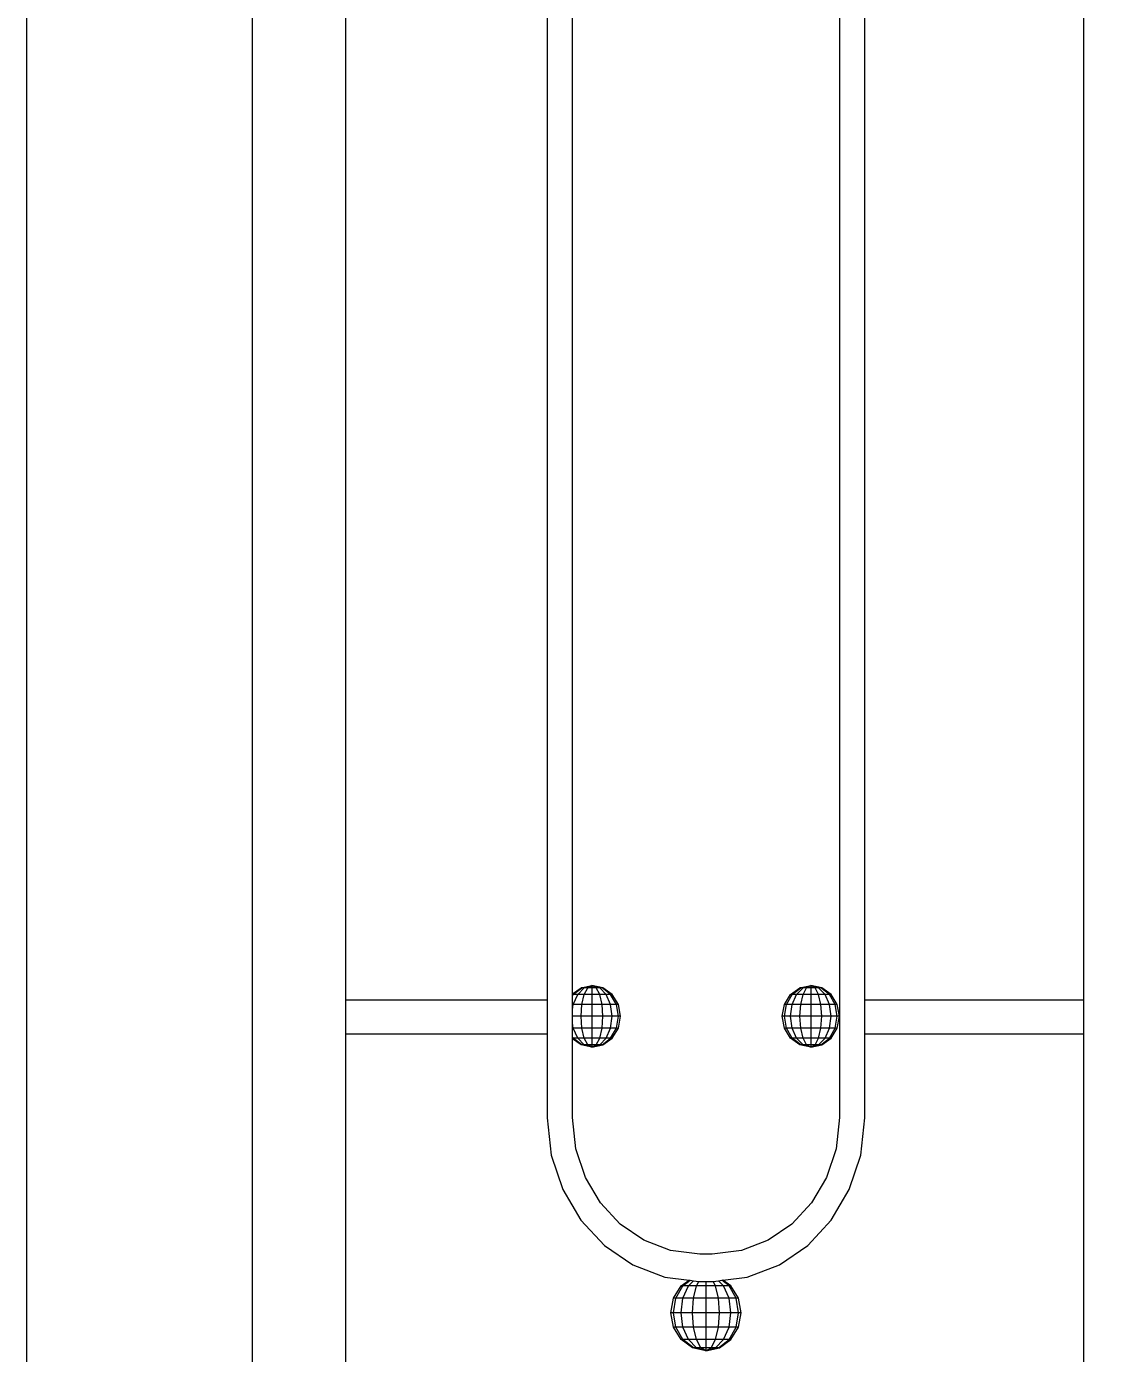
# Model space of a CAD drawing. Header units: millimetres. Extents: x 1832547 to 2001569, y -558009 to -417808.
# Drawn here: x 1913720.5 to 1914040.1, y -552524.3 to -552129.3 of the extents above; entities that cross this region are included whole.
import ezdxf

# ---------------------------------------------------------------- set-up
doc = ezdxf.new("R2010")
doc.units = ezdxf.units.MM
doc.header["$MEASUREMENT"] = 0
doc.layers.get('0').update_dxf_attribs({"linetype": 'CONTINUOUS'})
doc.layers.get('DEFPOINTS').update_dxf_attribs({"linetype": 'CONTINUOUS'})
for name, color, linetype, lineweight in [('CA.dim 08', 8, 'CONTINUOUS', 13), ('CA.manh 08', 8, 'CONTINUOUS', 9), ('CA_manh 08', 8, 'CONTINUOUS', 9)]:
    doc.layers.add(name, color=color, linetype=linetype, lineweight=lineweight)
doc.styles.get("Standard").update_dxf_attribs({"font": 'roman.shx'})
doc.dimstyles.new('CA 70', dxfattribs={"dimscale": 0.7, "dimtxt": 220, "dimasz": 60, "dimexe": 160, "dimexo": 0, "dimgap": 30, "dimtad": 1, "dimdec": 0, "dimrnd": 5, "dimzin": 0, "dimdsep": 46, "dimtxsty": 'Standard', "dimblk": 'ARCHTICK', "dimcen": 0.09, "dimdle": 160, "dimclrd": 256, "dimclre": 256, "dimclrt": 255, "dimadec": 0, "dimazin": 0, "dimtfac": 1, "dimtdec": 0, "dimtix": 1, "dimtmove": 2, "dimatfit": 3, "dimldrblk": 'DOT', "dimfxl": 600, "dimfxlon": 1, "dimtolj": 1, "dimtzin": 0, "dimarcsym": 0})

# ---------------------------------------------------------------- blocks, each defined once
blk = doc.blocks.new('_ArchTick')
at = {"color": 1, "linetype": 'ByBlock', "const_width": 0.15}
blk.add_lwpolyline([(-0.5, -0.5), (0.5, 0.5)], dxfattribs=at)
blk = doc.blocks.new('*D475')
at = {"layer": 'CA.dim 08', "lineweight": -2, "transparency": 16777216}
for p, q in [((1912124.45, -551787.24), (1912124.45, -552811.24)), ((1912544.45, -551899.24), (1912012.45, -551899.24)), ((1912502.02, -552699.24), (1912012.45, -552699.24))]:
    blk.add_line(p, q, dxfattribs=at)
at = {"layer": 'DEFPOINTS', "color": 0, "transparency": 16777216}
for p in [(1917028.56, -551899.24), (1912124.45, -552699.24), (1912502.02, -552699.24)]:
    blk.add_point(p, dxfattribs=at)
at = {"layer": 'CA.dim 08', "lineweight": -2, "transparency": 16777216, "xscale": 42, "yscale": 42, "zscale": 42}
for p, rotation in [((1912124.45, -551899.24), 90), ((1912124.45, -552699.24), 270)]:
    blk.add_blockref('_ArchTick', p, dxfattribs=dict(at, rotation=rotation))
at = {"layer": 'CA.dim 08', "color": 255, "transparency": 16777216, "insert": (1912026.45, -552299.24), "char_height": 154, "attachment_point": 5, "rotation": 90}
blk.add_mtext('\\A1;800', dxfattribs=at)
blk = doc.blocks.new('_DOT')
at = {"color": 1, "linetype": 'ByBlock'}
blk.add_line((-0.5, 0), (-1, 0), dxfattribs=at)
at = {"color": 1, "linetype": 'ByBlock', "const_width": 0.5}
blk.add_lwpolyline([(-0.25, 0, 1), (0.25, 0, 1)], format="xyb", close=True, dxfattribs=at)

msp = doc.modelspace()

# ---------------------------------------------------------------- linework, layer by layer
at = {"layer": 'CA.manh 08'}
msp.add_lwpolyline([(1913720.53, -551755.88), (1913720.53, -552699.24)], dxfattribs=at)
at = {"layer": 'CA_manh 08'}
for p, q in [((1913787.73, -551795.88), (1913787.73, -552529.24)), ((1913815.66, -552419.08), (1913815.66, -551906.04)), ((1913875.63, -551906.04), (1913875.63, -552419.08)), ((1913883.19, -552417.31), (1913883.19, -551907.42)), ((1913962.64, -551907.78), (1913962.64, -552423.97)), ((1913970.21, -552419.08), (1913970.21, -551906.81)), ((1914035.38, -551906.81), (1914035.38, -552419.08)), ((1913883.19, -552417.31), (1913885.69, -552415.52)), ((1913883.19, -552417.5), (1913883.19, -552417.31)), ((1913883.38, -552417.5), (1913883.19, -552417.5)), ((1913883.19, -552417.84), (1913883.38, -552417.5)), ((1913883.19, -552417.84), (1913883.19, -552417.5)), ((1913883.19, -552420.47), (1913883.19, -552417.84)), ((1913883.38, -552417.5), (1913885.94, -552415.52)), ((1913884.69, -552417.5), (1913883.38, -552417.5)), ((1913883.38, -552420.47), (1913884.69, -552417.5)), ((1913884.69, -552417.5), (1913886.64, -552415.52)), ((1913886.64, -552417.5), (1913884.69, -552417.5)), ((1913885.69, -552415.52), (1913888.95, -552414.83)), ((1913885.94, -552415.52), (1913885.69, -552415.52)), ((1913885.94, -552415.52), (1913888.95, -552414.83)), ((1913886.64, -552415.52), (1913885.94, -552415.52)), ((1913885.94, -552420.47), (1913886.64, -552417.5)), ((1913886.64, -552415.52), (1913888.95, -552414.83)), ((1913887.7, -552415.52), (1913886.64, -552415.52)), ((1913886.64, -552417.5), (1913887.7, -552415.52)), ((1913888.95, -552417.5), (1913886.64, -552417.5)), ((1913887.7, -552415.52), (1913888.95, -552414.83)), ((1913888.95, -552415.52), (1913887.7, -552415.52)), ((1913888.95, -552414.83), (1913888.95, -552415.52)), ((1913892.2, -552415.52), (1913888.95, -552414.83)), ((1913891.96, -552415.52), (1913888.95, -552414.83)), ((1913891.25, -552415.52), (1913888.95, -552414.83)), ((1913890.19, -552415.52), (1913888.95, -552414.83)), ((1913890.19, -552415.52), (1913888.95, -552415.52)), ((1913888.95, -552415.52), (1913888.95, -552417.5)), ((1913891.25, -552417.5), (1913888.95, -552417.5)), ((1913888.95, -552417.5), (1913888.95, -552420.47)), ((1913891.25, -552415.52), (1913890.19, -552415.52)), ((1913891.25, -552417.5), (1913890.19, -552415.52)), ((1913891.96, -552415.52), (1913891.25, -552415.52)), ((1913893.2, -552417.5), (1913891.25, -552415.52)), ((1913893.2, -552417.5), (1913891.25, -552417.5)), ((1913891.96, -552420.47), (1913891.25, -552417.5)), ((1913891.96, -552415.52), (1913892.2, -552415.52)), ((1913894.51, -552417.5), (1913891.96, -552415.52)), ((1913894.97, -552417.5), (1913892.2, -552415.52)), ((1913894.51, -552417.5), (1913893.2, -552417.5)), ((1913894.51, -552420.47), (1913893.2, -552417.5)), ((1913894.97, -552417.5), (1913894.51, -552417.5)), ((1913896.21, -552420.47), (1913894.51, -552417.5)), ((1913896.81, -552420.47), (1913894.97, -552417.5)), ((1913946.27, -552420.47), (1913948.11, -552417.5)), ((1913946.86, -552420.47), (1913948.57, -552417.5)), ((1913948.11, -552417.5), (1913950.87, -552415.52)), ((1913948.57, -552417.5), (1913948.11, -552417.5)), ((1913948.57, -552417.5), (1913951.12, -552415.52)), ((1913949.87, -552417.5), (1913948.57, -552417.5)), ((1913948.57, -552420.47), (1913949.87, -552417.5)), ((1913949.87, -552417.5), (1913951.83, -552415.52)), ((1913951.83, -552417.5), (1913949.87, -552417.5)), ((1913950.87, -552415.52), (1913954.13, -552414.83)), ((1913951.12, -552415.52), (1913950.87, -552415.52)), ((1913951.12, -552415.52), (1913954.13, -552414.83)), ((1913951.83, -552415.52), (1913951.12, -552415.52)), ((1913951.12, -552420.47), (1913951.83, -552417.5)), ((1913951.83, -552415.52), (1913954.13, -552414.83)), ((1913952.88, -552415.52), (1913951.83, -552415.52)), ((1913951.83, -552417.5), (1913952.88, -552415.52)), ((1913954.13, -552417.5), (1913951.83, -552417.5)), ((1913952.88, -552415.52), (1913954.13, -552414.83)), ((1913954.13, -552415.52), (1913952.88, -552415.52)), ((1913954.13, -552414.83), (1913954.13, -552415.52)), ((1913957.39, -552415.52), (1913954.13, -552414.83)), ((1913957.14, -552415.52), (1913954.13, -552414.83)), ((1913956.43, -552415.52), (1913954.13, -552414.83)), ((1913955.38, -552415.52), (1913954.13, -552414.83)), ((1913955.38, -552415.52), (1913954.13, -552415.52)), ((1913954.13, -552415.52), (1913954.13, -552417.5)), ((1913956.43, -552417.5), (1913954.13, -552417.5)), ((1913954.13, -552417.5), (1913954.13, -552420.47)), ((1913956.43, -552415.52), (1913955.38, -552415.52)), ((1913956.43, -552417.5), (1913955.38, -552415.52)), ((1913957.14, -552415.52), (1913956.43, -552415.52)), ((1913958.39, -552417.5), (1913956.43, -552415.52)), ((1913958.39, -552417.5), (1913956.43, -552417.5)), ((1913957.14, -552420.47), (1913956.43, -552417.5)), ((1913957.14, -552415.52), (1913957.39, -552415.52)), ((1913959.69, -552417.5), (1913957.14, -552415.52)), ((1913960.15, -552417.5), (1913957.39, -552415.52)), ((1913959.69, -552417.5), (1913958.39, -552417.5)), ((1913959.69, -552420.47), (1913958.39, -552417.5)), ((1913960.15, -552417.5), (1913959.69, -552417.5)), ((1913961.4, -552420.47), (1913959.69, -552417.5)), ((1913962, -552420.47), (1913960.15, -552417.5)), ((1913815.66, -552429.24), (1913815.66, -552419.08)), ((1913815.66, -552419.08), (1913875.63, -552419.08)), ((1913875.63, -552419.08), (1913875.63, -552429.24)), ((1913883.38, -552420.47), (1913883.19, -552420.47)), ((1913883.19, -552421.94), (1913883.38, -552420.47)), ((1913883.19, -552421.94), (1913883.19, -552420.47)), ((1913883.19, -552423.97), (1913883.19, -552421.94)), ((1913885.94, -552420.47), (1913883.38, -552420.47)), ((1913885.69, -552423.97), (1913885.94, -552420.47)), ((1913888.95, -552420.47), (1913885.94, -552420.47)), ((1913891.96, -552420.47), (1913888.95, -552420.47)), ((1913888.95, -552420.47), (1913888.95, -552423.97)), ((1913894.51, -552420.47), (1913891.96, -552420.47)), ((1913892.2, -552423.97), (1913891.96, -552420.47)), ((1913896.21, -552420.47), (1913894.51, -552420.47)), ((1913894.97, -552423.97), (1913894.51, -552420.47)), ((1913896.81, -552420.47), (1913896.21, -552420.47)), ((1913896.81, -552423.97), (1913896.21, -552420.47)), ((1913897.46, -552423.97), (1913896.81, -552420.47)), ((1913945.62, -552423.97), (1913946.27, -552420.47)), ((1913946.86, -552420.47), (1913946.27, -552420.47)), ((1913946.27, -552423.97), (1913946.86, -552420.47)), ((1913948.57, -552420.47), (1913946.86, -552420.47)), ((1913948.11, -552423.97), (1913948.57, -552420.47)), ((1913951.12, -552420.47), (1913948.57, -552420.47)), ((1913950.87, -552423.97), (1913951.12, -552420.47)), ((1913954.13, -552420.47), (1913951.12, -552420.47)), ((1913957.14, -552420.47), (1913954.13, -552420.47)), ((1913954.13, -552420.47), (1913954.13, -552423.97)), ((1913959.69, -552420.47), (1913957.14, -552420.47)), ((1913957.39, -552423.97), (1913957.14, -552420.47)), ((1913961.4, -552420.47), (1913959.69, -552420.47)), ((1913960.15, -552423.97), (1913959.69, -552420.47)), ((1913962, -552420.47), (1913961.4, -552420.47)), ((1913962, -552423.97), (1913961.4, -552420.47)), ((1913962.64, -552423.97), (1913962, -552420.47)), ((1913970.21, -552429.24), (1913970.21, -552419.08)), ((1913970.21, -552419.08), (1914035.38, -552419.08)), ((1914035.38, -552419.08), (1914035.38, -552429.24)), ((1913885.69, -552423.97), (1913883.19, -552423.97)), ((1913883.19, -552426), (1913883.19, -552423.97)), ((1913883.38, -552427.47), (1913883.19, -552426)), ((1913883.19, -552427.47), (1913883.19, -552426)), ((1913888.95, -552423.97), (1913885.69, -552423.97)), ((1913885.94, -552427.47), (1913885.69, -552423.97)), ((1913892.2, -552423.97), (1913888.95, -552423.97)), ((1913888.95, -552423.97), (1913888.95, -552427.47)), ((1913891.96, -552427.47), (1913892.2, -552423.97)), ((1913894.97, -552423.97), (1913892.2, -552423.97)), ((1913894.51, -552427.47), (1913894.97, -552423.97)), ((1913896.81, -552423.97), (1913894.97, -552423.97)), ((1913896.21, -552427.47), (1913896.81, -552423.97)), ((1913897.46, -552423.97), (1913896.81, -552423.97)), ((1913896.81, -552427.47), (1913897.46, -552423.97)), ((1913946.27, -552423.97), (1913945.62, -552423.97)), ((1913946.27, -552427.47), (1913945.62, -552423.97)), ((1913948.11, -552423.97), (1913946.27, -552423.97)), ((1913946.86, -552427.47), (1913946.27, -552423.97)), ((1913950.87, -552423.97), (1913948.11, -552423.97)), ((1913948.57, -552427.47), (1913948.11, -552423.97)), ((1913954.13, -552423.97), (1913950.87, -552423.97)), ((1913951.12, -552427.47), (1913950.87, -552423.97)), ((1913957.39, -552423.97), (1913954.13, -552423.97)), ((1913954.13, -552423.97), (1913954.13, -552427.47)), ((1913957.14, -552427.47), (1913957.39, -552423.97)), ((1913960.15, -552423.97), (1913957.39, -552423.97)), ((1913959.69, -552427.47), (1913960.15, -552423.97)), ((1913962, -552423.97), (1913960.15, -552423.97)), ((1913961.4, -552427.47), (1913962, -552423.97)), ((1913962.64, -552423.97), (1913962, -552423.97)), ((1913962, -552427.47), (1913962.64, -552423.97)), ((1913962.64, -552423.97), (1913962.64, -552454.11)), ((1913875.63, -552429.24), (1913815.66, -552429.24)), ((1913815.66, -552529.24), (1913815.66, -552429.24)), ((1913875.63, -552429.24), (1913875.63, -552454.15)), ((1913883.38, -552427.47), (1913883.19, -552427.47)), ((1913883.19, -552430.1), (1913883.19, -552427.47)), ((1913883.38, -552430.44), (1913883.19, -552430.1)), ((1913883.19, -552430.44), (1913883.19, -552430.1)), ((1913885.94, -552427.47), (1913883.38, -552427.47)), ((1913884.69, -552430.44), (1913883.38, -552427.47)), ((1913888.95, -552427.47), (1913885.94, -552427.47)), ((1913886.64, -552430.44), (1913885.94, -552427.47)), ((1913891.96, -552427.47), (1913888.95, -552427.47)), ((1913888.95, -552427.47), (1913888.95, -552430.44)), ((1913891.25, -552430.44), (1913891.96, -552427.47)), ((1913894.51, -552427.47), (1913891.96, -552427.47)), ((1913893.2, -552430.44), (1913894.51, -552427.47)), ((1913896.21, -552427.47), (1913894.51, -552427.47)), ((1913894.51, -552430.44), (1913896.21, -552427.47)), ((1913894.97, -552430.44), (1913896.81, -552427.47)), ((1913896.81, -552427.47), (1913896.21, -552427.47)), ((1913946.86, -552427.47), (1913946.27, -552427.47)), ((1913948.11, -552430.44), (1913946.27, -552427.47)), ((1913948.57, -552427.47), (1913946.86, -552427.47)), ((1913948.57, -552430.44), (1913946.86, -552427.47)), ((1913951.12, -552427.47), (1913948.57, -552427.47)), ((1913949.87, -552430.44), (1913948.57, -552427.47)), ((1913954.13, -552427.47), (1913951.12, -552427.47)), ((1913951.83, -552430.44), (1913951.12, -552427.47)), ((1913957.14, -552427.47), (1913954.13, -552427.47)), ((1913954.13, -552427.47), (1913954.13, -552430.44)), ((1913956.43, -552430.44), (1913957.14, -552427.47)), ((1913959.69, -552427.47), (1913957.14, -552427.47)), ((1913958.39, -552430.44), (1913959.69, -552427.47)), ((1913961.4, -552427.47), (1913959.69, -552427.47)), ((1913959.69, -552430.44), (1913961.4, -552427.47)), ((1913960.15, -552430.44), (1913962, -552427.47)), ((1913962, -552427.47), (1913961.4, -552427.47)), ((1914035.38, -552429.24), (1913970.21, -552429.24)), ((1913970.21, -552454.15), (1913970.21, -552429.24)), ((1914035.38, -552429.24), (1914035.38, -552529.24)), ((1913883.38, -552430.44), (1913883.19, -552430.44)), ((1913883.19, -552430.63), (1913883.19, -552430.44)), ((1913885.69, -552432.42), (1913883.19, -552430.63)), ((1913883.19, -552454.11), (1913883.19, -552430.63)), ((1913884.69, -552430.44), (1913883.38, -552430.44)), ((1913885.94, -552432.42), (1913883.38, -552430.44)), ((1913886.64, -552430.44), (1913884.69, -552430.44)), ((1913886.64, -552432.42), (1913884.69, -552430.44)), ((1913885.94, -552432.42), (1913885.69, -552432.42)), ((1913888.95, -552433.11), (1913885.69, -552432.42)), ((1913886.64, -552432.42), (1913885.94, -552432.42)), ((1913888.95, -552433.11), (1913885.94, -552432.42)), ((1913888.95, -552430.44), (1913886.64, -552430.44)), ((1913887.7, -552432.42), (1913886.64, -552430.44)), ((1913887.7, -552432.42), (1913886.64, -552432.42)), ((1913888.95, -552433.11), (1913886.64, -552432.42)), ((1913888.95, -552432.42), (1913887.7, -552432.42)), ((1913888.95, -552433.11), (1913887.7, -552432.42)), ((1913891.25, -552430.44), (1913888.95, -552430.44)), ((1913888.95, -552430.44), (1913888.95, -552432.42)), ((1913890.19, -552432.42), (1913888.95, -552432.42)), ((1913888.95, -552432.42), (1913888.95, -552433.11)), ((1913888.95, -552433.11), (1913892.2, -552432.42)), ((1913888.95, -552433.11), (1913891.96, -552432.42)), ((1913888.95, -552433.11), (1913891.25, -552432.42)), ((1913888.95, -552433.11), (1913890.19, -552432.42)), ((1913890.19, -552432.42), (1913891.25, -552430.44)), ((1913891.25, -552432.42), (1913890.19, -552432.42)), ((1913893.2, -552430.44), (1913891.25, -552430.44)), ((1913891.25, -552432.42), (1913893.2, -552430.44)), ((1913891.96, -552432.42), (1913891.25, -552432.42)), ((1913891.96, -552432.42), (1913894.51, -552430.44)), ((1913892.2, -552432.42), (1913891.96, -552432.42)), ((1913892.2, -552432.42), (1913894.97, -552430.44)), ((1913894.51, -552430.44), (1913893.2, -552430.44)), ((1913894.51, -552430.44), (1913894.97, -552430.44)), ((1913948.57, -552430.44), (1913948.11, -552430.44)), ((1913950.87, -552432.42), (1913948.11, -552430.44)), ((1913949.87, -552430.44), (1913948.57, -552430.44)), ((1913951.12, -552432.42), (1913948.57, -552430.44)), ((1913951.83, -552430.44), (1913949.87, -552430.44)), ((1913951.83, -552432.42), (1913949.87, -552430.44)), ((1913951.12, -552432.42), (1913950.87, -552432.42)), ((1913954.13, -552433.11), (1913950.87, -552432.42)), ((1913951.83, -552432.42), (1913951.12, -552432.42)), ((1913954.13, -552433.11), (1913951.12, -552432.42)), ((1913954.13, -552430.44), (1913951.83, -552430.44)), ((1913952.88, -552432.42), (1913951.83, -552430.44)), ((1913952.88, -552432.42), (1913951.83, -552432.42)), ((1913954.13, -552433.11), (1913951.83, -552432.42)), ((1913954.13, -552432.42), (1913952.88, -552432.42)), ((1913954.13, -552433.11), (1913952.88, -552432.42)), ((1913956.43, -552430.44), (1913954.13, -552430.44)), ((1913954.13, -552430.44), (1913954.13, -552432.42)), ((1913955.38, -552432.42), (1913954.13, -552432.42)), ((1913954.13, -552432.42), (1913954.13, -552433.11)), ((1913954.13, -552433.11), (1913957.39, -552432.42)), ((1913954.13, -552433.11), (1913957.14, -552432.42)), ((1913954.13, -552433.11), (1913956.43, -552432.42)), ((1913954.13, -552433.11), (1913955.38, -552432.42)), ((1913955.38, -552432.42), (1913956.43, -552430.44)), ((1913956.43, -552432.42), (1913955.38, -552432.42)), ((1913958.39, -552430.44), (1913956.43, -552430.44)), ((1913956.43, -552432.42), (1913958.39, -552430.44)), ((1913957.14, -552432.42), (1913956.43, -552432.42)), ((1913957.14, -552432.42), (1913959.69, -552430.44)), ((1913957.39, -552432.42), (1913957.14, -552432.42)), ((1913957.39, -552432.42), (1913960.15, -552430.44)), ((1913959.69, -552430.44), (1913958.39, -552430.44)), ((1913959.69, -552430.44), (1913960.15, -552430.44)), ((1913875.63, -552454.15), (1913876.83, -552465.32)), ((1913884.19, -552463.43), (1913883.19, -552454.11)), ((1913962.64, -552454.11), (1913961.64, -552463.43)), ((1913969.01, -552465.32), (1913970.21, -552454.15)), ((1913876.83, -552465.32), (1913880.24, -552475.58)), ((1913887.04, -552471.99), (1913884.19, -552463.43)), ((1913961.64, -552463.43), (1913958.79, -552471.99)), ((1913965.59, -552475.58), (1913969.01, -552465.32)), ((1913891.52, -552479.54), (1913887.04, -552471.99)), ((1913958.79, -552471.99), (1913954.32, -552479.54)), ((1913880.24, -552475.58), (1913885.61, -552484.64)), ((1913960.23, -552484.64), (1913965.59, -552475.58)), ((1913897.38, -552485.84), (1913891.52, -552479.54)), ((1913954.32, -552479.54), (1913948.45, -552485.84)), ((1913885.61, -552484.64), (1913892.64, -552492.19)), ((1913953.2, -552492.19), (1913960.23, -552484.64)), ((1913904.42, -552490.65), (1913897.38, -552485.84)), ((1913948.45, -552485.84), (1913941.42, -552490.65)), ((1913892.64, -552492.19), (1913901.07, -552497.95)), ((1913912.38, -552493.71), (1913904.42, -552490.65)), ((1913941.42, -552490.65), (1913933.46, -552493.71)), ((1913944.77, -552497.95), (1913953.2, -552492.19)), ((1913921.06, -552494.79), (1913912.38, -552493.71)), ((1913924.78, -552494.79), (1913921.06, -552494.79)), ((1913933.46, -552493.71), (1913924.78, -552494.79)), ((1913901.07, -552497.95), (1913910.62, -552501.62)), ((1913935.21, -552501.62), (1913944.77, -552497.95)), ((1913910.62, -552501.62), (1913917.88, -552502.52)), ((1913913.2, -552507.91), (1913915.48, -552504.25)), ((1913913.94, -552507.91), (1913916.04, -552504.25)), ((1913915.48, -552504.25), (1913917.88, -552502.52)), ((1913916.04, -552504.25), (1913915.48, -552504.25)), ((1913916.04, -552504.25), (1913918.21, -552502.56)), ((1913917.65, -552504.25), (1913916.04, -552504.25)), ((1913916.04, -552507.91), (1913917.65, -552504.25)), ((1913917.65, -552504.25), (1913919.19, -552502.69)), ((1913920.07, -552504.25), (1913917.65, -552504.25)), ((1913917.88, -552502.52), (1913918.21, -552502.56)), ((1913918.21, -552502.56), (1913919.19, -552502.69)), ((1913919.19, -552502.69), (1913920.79, -552502.88)), ((1913919.19, -552507.91), (1913920.07, -552504.25)), ((1913920.07, -552504.25), (1913920.79, -552502.88)), ((1913922.91, -552504.25), (1913920.07, -552504.25)), ((1913920.79, -552502.88), (1913921.03, -552502.91)), ((1913921.03, -552502.91), (1913922.91, -552502.91)), ((1913922.91, -552502.91), (1913922.91, -552504.25)), ((1913922.91, -552502.91), (1913924.81, -552502.91)), ((1913925.76, -552504.25), (1913922.91, -552504.25)), ((1913922.91, -552504.25), (1913922.91, -552507.91)), ((1913924.81, -552502.91), (1913925.03, -552502.89)), ((1913925.03, -552502.89), (1913926.63, -552502.69)), ((1913925.76, -552504.25), (1913925.03, -552502.89)), ((1913928.17, -552504.25), (1913925.76, -552504.25)), ((1913926.63, -552507.91), (1913925.76, -552504.25)), ((1913926.63, -552502.69), (1913927.62, -552502.57)), ((1913928.17, -552504.25), (1913926.63, -552502.69)), ((1913927.62, -552502.57), (1913927.95, -552502.52)), ((1913929.78, -552504.25), (1913927.62, -552502.57)), ((1913927.95, -552502.52), (1913935.21, -552501.62)), ((1913930.35, -552504.25), (1913927.95, -552502.52)), ((1913929.78, -552504.25), (1913928.17, -552504.25)), ((1913929.78, -552507.91), (1913928.17, -552504.25)), ((1913930.35, -552504.25), (1913929.78, -552504.25)), ((1913931.89, -552507.91), (1913929.78, -552504.25)), ((1913932.63, -552507.91), (1913930.35, -552504.25)), ((1913912.4, -552512.24), (1913913.2, -552507.91)), ((1913913.94, -552507.91), (1913913.2, -552507.91)), ((1913913.2, -552512.24), (1913913.94, -552507.91)), ((1913916.04, -552507.91), (1913913.94, -552507.91)), ((1913915.48, -552512.24), (1913916.04, -552507.91)), ((1913919.19, -552507.91), (1913916.04, -552507.91)), ((1913918.89, -552512.24), (1913919.19, -552507.91)), ((1913922.91, -552507.91), (1913919.19, -552507.91)), ((1913926.63, -552507.91), (1913922.91, -552507.91)), ((1913922.91, -552507.91), (1913922.91, -552512.24)), ((1913929.78, -552507.91), (1913926.63, -552507.91)), ((1913926.94, -552512.24), (1913926.63, -552507.91)), ((1913931.89, -552507.91), (1913929.78, -552507.91)), ((1913930.35, -552512.24), (1913929.78, -552507.91)), ((1913932.63, -552507.91), (1913931.89, -552507.91)), ((1913932.63, -552512.24), (1913931.89, -552507.91)), ((1913933.43, -552512.24), (1913932.63, -552507.91)), ((1913913.2, -552512.24), (1913912.4, -552512.24)), ((1913913.2, -552516.56), (1913912.4, -552512.24)), ((1913915.48, -552512.24), (1913913.2, -552512.24)), ((1913913.94, -552516.56), (1913913.2, -552512.24)), ((1913918.89, -552512.24), (1913915.48, -552512.24)), ((1913916.04, -552516.56), (1913915.48, -552512.24)), ((1913922.91, -552512.24), (1913918.89, -552512.24)), ((1913919.19, -552516.56), (1913918.89, -552512.24)), ((1913926.94, -552512.24), (1913922.91, -552512.24)), ((1913922.91, -552512.24), (1913922.91, -552516.56)), ((1913926.63, -552516.56), (1913926.94, -552512.24)), ((1913930.35, -552512.24), (1913926.94, -552512.24)), ((1913929.78, -552516.56), (1913930.35, -552512.24)), ((1913932.63, -552512.24), (1913930.35, -552512.24)), ((1913931.89, -552516.56), (1913932.63, -552512.24)), ((1913933.43, -552512.24), (1913932.63, -552512.24)), ((1913932.63, -552516.56), (1913933.43, -552512.24)), ((1913913.94, -552516.56), (1913913.2, -552516.56)), ((1913915.48, -552520.22), (1913913.2, -552516.56)), ((1913916.04, -552516.56), (1913913.94, -552516.56)), ((1913916.04, -552520.22), (1913913.94, -552516.56)), ((1913919.19, -552516.56), (1913916.04, -552516.56)), ((1913917.65, -552520.22), (1913916.04, -552516.56)), ((1913922.91, -552516.56), (1913919.19, -552516.56)), ((1913920.07, -552520.22), (1913919.19, -552516.56)), ((1913926.63, -552516.56), (1913922.91, -552516.56)), ((1913922.91, -552516.56), (1913922.91, -552520.22)), ((1913925.76, -552520.22), (1913926.63, -552516.56)), ((1913929.78, -552516.56), (1913926.63, -552516.56)), ((1913928.17, -552520.22), (1913929.78, -552516.56)), ((1913931.89, -552516.56), (1913929.78, -552516.56)), ((1913929.78, -552520.22), (1913931.89, -552516.56)), ((1913930.35, -552520.22), (1913932.63, -552516.56)), ((1913932.63, -552516.56), (1913931.89, -552516.56)), ((1913916.04, -552520.22), (1913915.48, -552520.22)), ((1913918.89, -552522.67), (1913915.48, -552520.22)), ((1913917.65, -552520.22), (1913916.04, -552520.22)), ((1913919.19, -552522.67), (1913916.04, -552520.22)), ((1913920.07, -552520.22), (1913917.65, -552520.22)), ((1913920.07, -552522.67), (1913917.65, -552520.22)), ((1913922.91, -552520.22), (1913920.07, -552520.22)), ((1913921.37, -552522.67), (1913920.07, -552520.22)), ((1913925.76, -552520.22), (1913922.91, -552520.22)), ((1913922.91, -552520.22), (1913922.91, -552522.67)), ((1913924.45, -552522.67), (1913925.76, -552520.22)), ((1913928.17, -552520.22), (1913925.76, -552520.22)), ((1913925.76, -552522.67), (1913928.17, -552520.22)), ((1913926.63, -552522.67), (1913929.78, -552520.22)), ((1913926.94, -552522.67), (1913930.35, -552520.22)), ((1913929.78, -552520.22), (1913928.17, -552520.22)), ((1913929.78, -552520.22), (1913930.35, -552520.22)), ((1913919.19, -552522.67), (1913918.89, -552522.67)), ((1913922.91, -552523.53), (1913918.89, -552522.67)), ((1913920.07, -552522.67), (1913919.19, -552522.67)), ((1913922.91, -552523.53), (1913919.19, -552522.67)), ((1913921.37, -552522.67), (1913920.07, -552522.67)), ((1913922.91, -552523.53), (1913920.07, -552522.67)), ((1913922.91, -552522.67), (1913921.37, -552522.67)), ((1913922.91, -552523.53), (1913921.37, -552522.67)), ((1913924.45, -552522.67), (1913922.91, -552522.67)), ((1913922.91, -552522.67), (1913922.91, -552523.53)), ((1913922.91, -552523.53), (1913926.94, -552522.67)), ((1913922.91, -552523.53), (1913926.63, -552522.67)), ((1913922.91, -552523.53), (1913925.76, -552522.67)), ((1913922.91, -552523.53), (1913924.45, -552522.67)), ((1913925.76, -552522.67), (1913924.45, -552522.67)), ((1913926.63, -552522.67), (1913925.76, -552522.67)), ((1913926.94, -552522.67), (1913926.63, -552522.67))]:
    msp.add_line(p, q, dxfattribs=at)

# ---------------------------------------------------------------- dimensions: what is measured, and where the dimension line sits
at = {"layer": 'CA.dim 08'}
dim = msp.add_linear_dim(base=(1912124.45, -552699.24), p1=(1917028.56, -551899.24), p2=(1912502.02, -552699.24), angle=90, dimstyle='CA 70', dxfattribs=at)
dim.commit()
dim.dimension.update_dxf_attribs({"geometry": '*D475', "text_midpoint": (1912026.45, -552299.24)})

doc.saveas('drawing.dxf')
